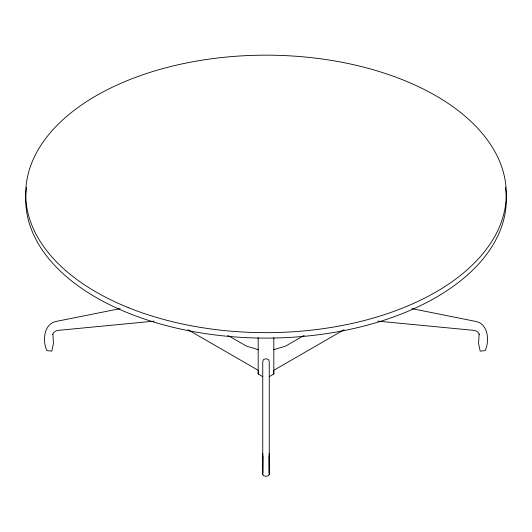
<?xml version="1.0" encoding="UTF-8"?>
<svg xmlns="http://www.w3.org/2000/svg" width="532" height="532" viewBox="0 0 532 532"><rect width="100%" height="100%" fill="white"/><g stroke="black" fill="none" stroke-linecap="round" stroke-linejoin="round"><path stroke-width="0.8" d="M262.755 474.438L262.755 361.507L263.639 359.466L266 358.781L268.361 359.466L269.245 361.507L269.245 474.438L268.361 475.794L266 476.306L263.639 475.794L262.755 474.438L262.755 453.483M262.755 472.901L262.901 455.957M262.755 376.669L258.18 374.029L258.299 371.097M269.245 474.438L269.245 453.483M479.119 334.156L478.561 343.373L480.183 351.12L485.197 350.608C489.553 341.019 488.509 324.36 476.047 321.481L411.874 308.627M52.555 334.515L53.592 332.726L55.361 331.19L57.576 330.425L154.087 321.148M304.198 335.366L285.618 346.093L273.481 349.73M273.667 370.365L344.064 329.727M269.245 376.669L273.82 374.029L273.82 337.647M120.126 308.627L55.953 321.481C43.491 324.36 42.447 341.019 46.803 350.608L51.817 351.12L53.439 343.373L52.881 334.156M377.913 321.148L474.424 330.425L476.639 331.19L478.408 332.726L479.445 334.515M258.519 349.73L246.383 346.093L227.802 335.366M187.936 329.727L258.333 370.365M273.701 371.097L273.82 374.029M269.099 455.957L269.245 472.901M258.18 337.647L258.18 374.029M505.4 187.264A240.318 138.746 0 0 1 266 338.099A240.318 138.746 0 0 1 26.6 187.264M128.159 307.562A240.318 138.746 0 0 0 505.4 205.997A240.318 138.746 0 0 0 164.441 68.163A240.318 138.746 0 0 0 128.159 307.562"/></g></svg>
